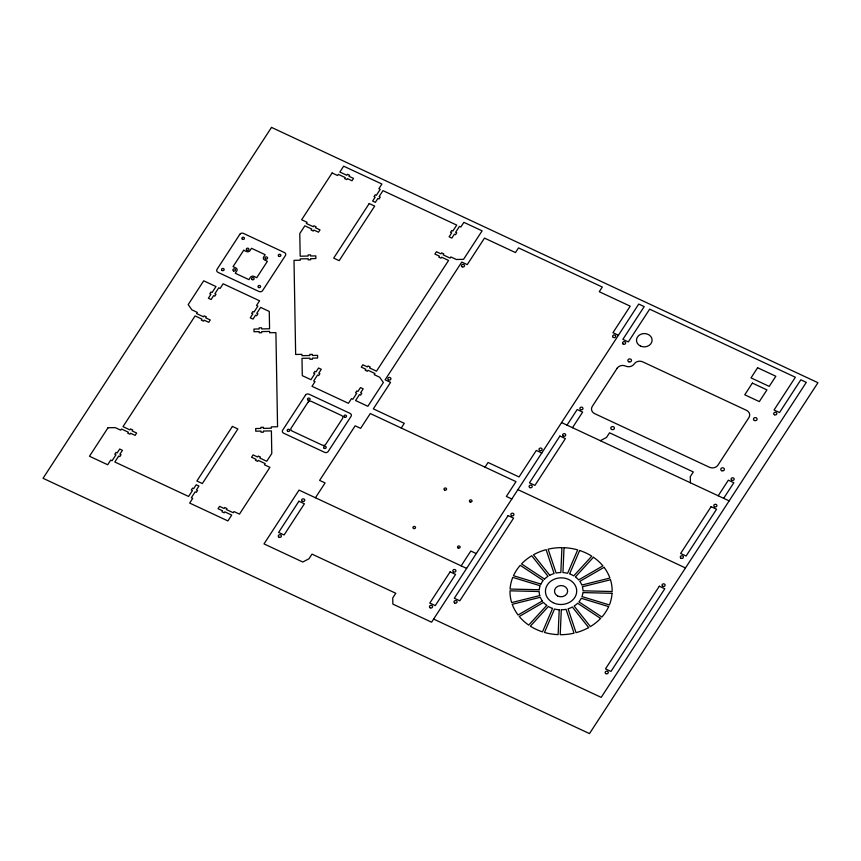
<?xml version="1.0" encoding="UTF-8"?>
<svg xmlns="http://www.w3.org/2000/svg" width="861" height="861" viewBox="0 0 861 861"><rect width="100%" height="100%" fill="white"/><g stroke="black" fill="none" stroke-linecap="round" stroke-linejoin="round"><path stroke-width="1.29" d="M315.438 497.755L325.092 482.946L319.625 480.395L355.162 425.808L360.63 428.358L370.273 413.549L515.987 481.633L506.343 496.442L511.811 498.993M401.237 428.014L404.283 423.332L373.319 408.867L390.582 382.359L385.115 379.798L461.776 262.056L467.243 264.618L484.495 238.099L515.47 252.564L518.516 247.893L602.302 287.036L599.256 291.718L630.22 306.182L612.957 332.69L618.424 335.252M485.023 467.157L488.069 462.486L519.032 476.951L536.295 450.443L541.763 452.994M461.162 565.838L470.806 551.029L476.273 553.58M567.022 425.13L577.182 409.535L582.639 412.096L572.49 427.691M718.203 495.775L728.363 480.18L733.83 482.73L723.67 498.325M600.3 440.681L606.499 437.474L609.545 432.803L693.331 471.946L690.285 476.628L690.393 482.773M561.566 422.579L729.138 500.876M517.902 489.64L685.474 567.937M466.619 568.4L299.047 490.103L264.015 543.904L302.76 562.007L308.959 558.8L312.005 554.118L395.791 593.272L392.745 597.943L392.853 604.099L431.598 622.202L638.733 304.062L644.189 306.613L622.869 339.363L628.336 341.914L649.657 309.164L795.37 377.247L774.05 409.997L779.517 412.548L800.838 379.798L806.305 382.359L601.204 697.378L433.621 619.081M559.22 609.771L558.122 634.643A51.1 43.524 -1.6 0 1 544.464 632.458L554.527 609.018A21.902 18.651 -1.6 0 0 559.22 609.771M561.932 547.639L560.845 572.522A21.902 18.651 -1.6 0 0 556.098 573.039L548.113 549.167A51.1 43.524 -1.6 0 1 561.932 547.639M561.297 609.825L560.21 634.697A51.1 43.524 -1.6 0 0 574.029 633.169L566.054 609.297A21.902 18.651 -1.6 0 1 561.297 609.825M564.02 547.693L562.933 572.565A21.902 18.651 -1.6 0 1 567.625 573.318L577.677 549.878A51.1 43.524 -1.6 0 0 564.02 547.693M552.568 608.426L542.505 631.866A51.1 43.524 -1.6 0 1 530.344 626.184L548.382 606.467A21.902 18.651 -1.6 0 0 552.568 608.426M579.636 550.48L569.584 573.921A21.902 18.651 -1.6 0 1 573.76 575.869L591.798 556.163A51.1 43.524 -1.6 0 0 579.636 550.48M271.506 127.396L43.05 478.285L589.494 733.604L817.95 382.714L271.506 127.396M108.023 427.756L89.469 456.244L107.69 464.757L110.735 460.086L112.102 460.721L115.955 454.791L114.814 454.264L116.031 452.391L117.171 452.918L119.711 449.022L122.445 450.303L119.905 454.199L121.046 454.726L119.83 456.599L118.689 456.072L114.825 461.991L188.602 496.463L192.455 490.533L191.314 490.006L192.541 488.133L193.671 488.661L196.211 484.765L198.945 486.045L196.405 489.941L197.546 490.469L196.33 492.341L195.189 491.814L191.336 497.744L192.703 498.379L189.657 503.061L227.907 520.927L231.706 515.082L224.786 511.843L224.151 512.822L221.966 511.8L222.601 510.821L218.048 508.7L219.577 506.354L224.129 508.485L224.764 507.506L226.949 508.528L226.314 509.508L233.234 512.736L233.998 511.574L239.455 514.125L269.923 467.34L264.456 464.789L265.22 463.616L258.3 460.377L257.665 461.356L255.48 460.334L256.104 459.365L251.552 457.234L253.08 454.899L257.633 457.019L258.268 456.05L260.452 457.073L259.818 458.041L266.738 461.281L271.785 453.532L271.387 430.887L263.455 431.049L263.477 432.157L260.98 432.211L260.958 431.092L255.749 431.2L255.695 428.541L260.915 428.434L260.894 427.325L263.391 427.271L263.412 428.38L271.333 428.218L271.312 426.884L277.565 426.755L275.907 332.626L269.644 332.755L269.622 331.42L261.701 331.582L261.722 332.69L259.215 332.744L259.204 331.636L253.984 331.743L253.941 329.074L259.15 328.967L259.129 327.858L261.636 327.815L261.658 328.924L269.579 328.762L269.267 311.445L260.625 307.399L256.761 313.329L257.902 313.856L256.686 315.729L255.545 315.201L253.005 319.097L250.271 317.817L252.811 313.921L251.67 313.382L252.886 311.521L254.027 312.048L257.891 306.118L256.524 305.483L259.57 300.801L223.139 283.786L220.093 288.467L218.726 287.822L214.863 293.752L216.003 294.279L214.787 296.152L213.646 295.624L211.106 299.52L208.384 298.24L210.913 294.344L209.783 293.816L210.999 291.944L212.14 292.471L215.993 286.552L203.702 280.804L188.193 304.611L191.906 309.863L197.363 312.425L196.609 313.587L203.53 316.826L204.165 315.847L206.349 316.87L205.714 317.849L210.267 319.969L208.739 322.315L204.186 320.184L203.551 321.164L201.366 320.141L202.001 319.162L195.081 315.933L122.994 426.658L129.914 429.887L130.549 428.918L132.734 429.94L132.099 430.909L136.651 433.04L135.134 435.375L130.571 433.255L129.936 434.224L127.751 433.201L128.386 432.233L121.466 428.993L120.701 430.166L115.245 427.616L108.023 427.756M239.875 234.267L217.026 269.353A2.605 2.217 -1.6 0 0 218.037 272.367L259.021 291.513A2.605 2.217 -1.6 0 0 262.562 290.631L285.411 255.545A2.605 2.217 -1.6 0 0 284.399 252.531L243.415 233.385A2.605 2.217 -1.6 0 0 239.875 234.267M243.717 250.25L233.062 266.63L235.785 267.9A2.605 2.217 -1.6 0 1 236.797 270.914L235.279 273.26L248.937 279.642L250.454 277.296A2.605 2.217 -1.6 0 1 254.006 276.413L256.739 277.694L267.394 261.313L264.661 260.033A2.605 2.217 -1.6 0 1 263.66 257.019L265.177 254.684L251.52 248.302L249.991 250.637A2.605 2.217 -1.6 0 1 246.45 251.53L243.717 250.25M332.109 172.975L301.641 219.759L307.108 222.31L306.344 223.483L313.264 226.712L313.899 225.743L316.084 226.766L315.46 227.734L320.012 229.865L318.484 232.201L313.931 230.081L313.296 231.049L311.112 230.027L311.747 229.058L304.826 225.819L299.779 233.568L300.177 256.212L308.109 256.051L308.087 254.942L310.584 254.888L310.606 255.997L315.815 255.9L315.869 258.558L310.649 258.666L310.67 259.774L308.173 259.828L308.152 258.72L300.231 258.881L300.252 260.216L293.999 260.345L295.657 354.474L301.92 354.345L301.942 355.679L309.863 355.518L309.842 354.409L312.349 354.355L312.36 355.464L317.58 355.356L317.623 358.025L312.414 358.122L312.435 359.241L309.928 359.285L309.906 358.176L301.985 358.337L302.297 375.654L310.939 379.701L314.803 373.771L313.662 373.243L314.878 371.371L316.019 371.898L318.559 368.002L321.293 369.283L318.753 373.179L319.894 373.706L318.678 375.579L317.537 375.052L313.673 380.982L315.04 381.617L311.994 386.298L348.425 403.314L351.471 398.632L352.838 399.278L356.702 393.348L355.561 392.82L356.777 390.948L357.918 391.475L360.458 387.579L363.181 388.86L360.651 392.756L361.781 393.283L360.565 395.156L359.424 394.629L355.571 400.548L367.862 406.295L383.371 382.488L379.658 377.226L374.201 374.675L374.955 373.513L368.034 370.273L367.399 371.252L365.215 370.23L365.85 369.251L361.297 367.13L362.825 364.784L367.378 366.915L368.013 365.936L370.198 366.958L369.563 367.938L376.483 371.166L448.57 260.442L441.65 257.213L441.015 258.182L438.83 257.159L439.465 256.191L434.913 254.06L436.43 251.724L440.993 253.844L441.628 252.876L443.813 253.898L443.178 254.867L450.099 258.106L450.863 256.933L456.319 259.484L463.541 259.344L482.095 230.845L463.875 222.342L460.829 227.013L459.462 226.378L455.609 232.309L456.75 232.836L455.534 234.709L454.393 234.181L451.853 238.077L449.119 236.797L451.659 232.9L450.518 232.373L451.734 230.5L452.875 231.028L456.739 225.108L382.962 190.636L379.109 196.566L380.25 197.094L379.023 198.966L377.893 198.439L375.353 202.335L372.619 201.054L375.159 197.158L374.018 196.631L375.235 194.758L376.375 195.286L380.228 189.355L378.862 188.72L381.918 184.039L343.657 166.173L339.858 172.017L346.779 175.257L347.413 174.277L349.598 175.3L348.963 176.279L353.516 178.399L351.988 180.745L347.435 178.614L346.8 179.594L344.615 178.571L345.25 177.592L338.33 174.363L337.566 175.526L332.109 172.975M369.218 203.54L333.681 258.117L339.148 260.668L374.686 206.091L369.218 203.54M232.416 426.421L196.878 481.008L202.346 483.559L237.884 428.982L232.416 426.421M305.504 395.102L282.656 430.188A2.605 2.217 -1.6 0 0 283.667 433.201L324.651 452.348A2.605 2.217 -1.6 0 0 328.192 451.465L351.04 416.38A2.605 2.217 -1.6 0 0 350.029 413.366L309.045 394.209A2.605 2.217 -1.6 0 0 305.504 395.102M307.915 402.335L291.169 428.057A2.605 2.217 -1.6 0 0 292.17 431.07L322.229 445.115A2.605 2.217 -1.6 0 0 325.77 444.233L342.527 418.5A2.605 2.217 -1.6 0 0 341.516 415.486L311.467 401.441A2.605 2.217 -1.6 0 0 307.915 402.335M298.928 501.231L278.62 532.421L284.087 534.972L304.396 503.782L298.928 501.231M450.109 571.865L429.8 603.055L435.268 605.606L455.577 574.416L450.109 571.865M508.13 515.588L454.317 598.244L459.785 600.795L513.597 518.139L508.13 515.588M559.919 436.053L529.461 482.838L534.918 485.389L565.386 438.604L559.919 436.053M617.154 368.217L592.271 406.424A6.253 5.327 -1.6 0 0 594.693 413.657L709.442 467.265A6.253 5.327 -1.6 0 0 717.956 465.144L748.919 417.574A6.253 5.327 -1.6 0 0 746.509 410.353L642.683 361.835A6.253 5.327 -1.6 0 0 634.17 363.966A6.253 5.327 -1.6 0 1 625.656 366.086A6.253 5.327 -1.6 0 0 617.154 368.217M757.615 367.744L751.018 377.882L769.228 386.385L775.836 376.257L757.615 367.744M752.374 383.091L744.765 394.79L759.327 401.592L766.947 389.893L752.374 383.091M659.322 586.223L605.498 668.879L610.966 671.429L664.778 588.773L659.322 586.223M711.1 506.688L680.642 553.472L686.099 556.023L716.567 509.238L711.1 506.688M546.746 605.391L528.708 625.097A51.1 43.524 -1.6 0 1 519.237 616.476L543.495 602.42A21.902 18.651 -1.6 0 0 546.746 605.391M593.433 557.239L575.396 576.956A21.902 18.651 -1.6 0 1 578.657 579.916L602.904 565.86A51.1 43.524 -1.6 0 0 593.433 557.239M542.333 600.956L518.074 615.012A51.1 43.524 -1.6 0 1 512.22 604.293L540.321 597.276A21.902 18.651 -1.6 0 0 542.333 600.956M604.067 567.334L579.819 581.379A21.902 18.651 -1.6 0 1 581.832 585.06L609.922 578.043A51.1 43.524 -1.6 0 0 604.067 567.334M539.75 595.575L511.649 602.592A51.1 43.524 -1.6 0 1 509.992 590.829L539.18 591.529A21.902 18.651 -1.6 0 0 539.75 595.575M610.492 579.754L582.402 586.772A21.902 18.651 -1.6 0 1 582.972 590.807L612.16 591.518A51.1 43.524 -1.6 0 0 610.492 579.754M539.255 589.753L510.067 589.053A51.1 43.524 -1.6 0 1 512.758 577.397L540.181 585.749A21.902 18.651 -1.6 0 0 539.255 589.753M612.074 593.294L582.886 592.583A21.902 18.651 -1.6 0 1 581.971 596.587L609.394 604.949A51.1 43.524 -1.6 0 0 612.074 593.294M540.902 584.07L513.479 575.718A51.1 43.524 -1.6 0 1 520.248 565.311L543.226 580.497A21.902 18.651 -1.6 0 0 540.902 584.07M608.673 606.618L581.25 598.266A21.902 18.651 -1.6 0 1 578.915 601.839L601.893 617.036A51.1 43.524 -1.6 0 0 608.673 606.618M544.518 579.087L521.54 563.901A51.1 43.524 -1.6 0 1 531.743 555.754L548.016 576.289A21.902 18.651 -1.6 0 0 544.518 579.087M600.601 618.435L577.634 603.249A21.902 18.651 -1.6 0 1 574.126 606.047L590.398 626.582A51.1 43.524 -1.6 0 0 600.601 618.435M549.748 575.288L533.476 554.753A51.1 43.524 -1.6 0 1 546.111 549.662L554.097 573.544A21.902 18.651 -1.6 0 0 549.748 575.288M588.666 627.583L572.393 607.048A21.902 18.651 -1.6 0 1 568.056 608.792L576.041 632.674A51.1 43.524 -1.6 0 0 588.666 627.583M563.352 436.129A1.561 1.335 -1.6 0 0 565.731 435.02A1.561 1.335 -1.6 0 0 563.438 433.815A1.561 1.335 -1.6 0 0 563.352 436.129M714.533 506.763A1.561 1.335 -1.6 0 0 716.922 505.655A1.561 1.335 -1.6 0 0 714.619 504.46A1.561 1.335 -1.6 0 0 714.533 506.763M681.019 558.229A1.561 1.335 -1.6 0 0 683.408 557.121A1.561 1.335 -1.6 0 0 681.105 555.915A1.561 1.335 -1.6 0 0 681.019 558.229M529.838 487.595A1.561 1.335 -1.6 0 0 532.227 486.487A1.561 1.335 -1.6 0 0 529.924 485.281A1.561 1.335 -1.6 0 0 529.838 487.595M552.837 602.56A15.638 13.324 -1.6 0 0 576.709 591.464A15.638 13.324 -1.6 0 0 553.677 579.485A15.638 13.324 -1.6 0 0 552.837 602.56M662.744 586.298A1.561 1.335 -1.6 0 0 665.133 585.189A1.561 1.335 -1.6 0 0 662.83 583.995A1.561 1.335 -1.6 0 0 662.744 586.298M605.886 673.636A1.561 1.335 -1.6 0 0 608.275 672.527A1.561 1.335 -1.6 0 0 605.972 671.322A1.561 1.335 -1.6 0 0 605.886 673.636M511.563 515.664A1.561 1.335 -1.6 0 0 513.952 514.555A1.561 1.335 -1.6 0 0 511.649 513.36A1.561 1.335 -1.6 0 0 511.563 515.664M454.705 602.991A1.561 1.335 -1.6 0 0 457.094 601.882A1.561 1.335 -1.6 0 0 454.791 600.687A1.561 1.335 -1.6 0 0 454.705 602.991M613.344 337.447A1.561 1.335 -1.6 0 0 615.733 336.339A1.561 1.335 -1.6 0 0 613.43 335.144A1.561 1.335 -1.6 0 0 613.344 337.447M462.163 266.813A1.561 1.335 -1.6 0 0 464.542 265.705A1.561 1.335 -1.6 0 0 462.249 264.51A1.561 1.335 -1.6 0 0 462.163 266.813M539.729 450.518A1.561 1.335 -1.6 0 0 542.118 449.41A1.561 1.335 -1.6 0 0 539.815 448.204A1.561 1.335 -1.6 0 0 539.729 450.518M388.548 379.884A1.561 1.335 -1.6 0 0 390.937 378.765A1.561 1.335 -1.6 0 0 388.634 377.57A1.561 1.335 -1.6 0 0 388.548 379.884M444.642 490.06A1.302 1.109 -1.6 0 0 446.59 489.08A1.302 1.109 -1.6 0 0 444.631 488.133A1.302 1.109 -1.6 0 0 444.642 490.06M470.084 501.952A1.302 1.109 -1.6 0 0 472.032 500.962A1.302 1.109 -1.6 0 0 470.074 500.026A1.302 1.109 -1.6 0 0 470.084 501.952M458.17 548.048A1.302 1.109 -1.6 0 0 460.129 547.058A1.302 1.109 -1.6 0 0 458.17 546.122A1.302 1.109 -1.6 0 0 458.17 548.048M413.581 528.503A1.302 1.109 -1.6 0 0 415.529 527.513A1.302 1.109 -1.6 0 0 413.571 526.577A1.302 1.109 -1.6 0 0 413.581 528.503M302.362 501.306A1.561 1.335 -1.6 0 0 304.751 500.198A1.561 1.335 -1.6 0 0 302.448 499.003A1.561 1.335 -1.6 0 0 302.362 501.306M453.543 571.941A1.561 1.335 -1.6 0 0 455.932 570.832A1.561 1.335 -1.6 0 0 453.629 569.638A1.561 1.335 -1.6 0 0 453.543 571.941M430.188 607.812A1.561 1.335 -1.6 0 0 432.577 606.704A1.561 1.335 -1.6 0 0 430.274 605.509A1.561 1.335 -1.6 0 0 430.188 607.812M279.007 537.178A1.561 1.335 -1.6 0 0 281.396 536.069A1.561 1.335 -1.6 0 0 279.093 534.864A1.561 1.335 -1.6 0 0 279.007 537.178M258.634 287.52A1.302 1.109 -1.6 0 0 260.582 286.541A1.302 1.109 -1.6 0 0 258.623 285.604A1.302 1.109 -1.6 0 0 258.634 287.52M252.187 279.631A1.302 1.109 -1.6 0 0 254.135 278.652A1.302 1.109 -1.6 0 0 252.176 277.705A1.302 1.109 -1.6 0 0 252.187 279.631M265.64 258.967A1.302 1.109 -1.6 0 0 267.588 257.988A1.302 1.109 -1.6 0 0 265.629 257.041A1.302 1.109 -1.6 0 0 265.64 258.967M242.511 239.315A1.302 1.109 -1.6 0 0 244.459 238.336A1.302 1.109 -1.6 0 0 242.501 237.388A1.302 1.109 -1.6 0 0 242.511 239.315M278.942 256.33A1.302 1.109 -1.6 0 0 280.89 255.351A1.302 1.109 -1.6 0 0 278.932 254.415A1.302 1.109 -1.6 0 0 278.942 256.33M233.514 270.914A1.302 1.109 -1.6 0 0 235.473 269.923A1.302 1.109 -1.6 0 0 233.514 268.987A1.302 1.109 -1.6 0 0 233.514 270.914M246.967 250.25A1.302 1.109 -1.6 0 0 248.926 249.259A1.302 1.109 -1.6 0 0 246.967 248.323A1.302 1.109 -1.6 0 0 246.967 250.25M222.203 270.505A1.302 1.109 -1.6 0 0 224.151 269.525A1.302 1.109 -1.6 0 0 222.192 268.578A1.302 1.109 -1.6 0 0 222.203 270.505M324.263 448.355A1.302 1.109 -1.6 0 0 326.211 447.376A1.302 1.109 -1.6 0 0 324.253 446.428A1.302 1.109 -1.6 0 0 324.263 448.355M344.561 417.165A1.302 1.109 -1.6 0 0 346.52 416.186A1.302 1.109 -1.6 0 0 344.561 415.239A1.302 1.109 -1.6 0 0 344.561 417.165M287.832 431.329A1.302 1.109 -1.6 0 0 289.78 430.349A1.302 1.109 -1.6 0 0 287.822 429.413A1.302 1.109 -1.6 0 0 287.832 431.329M308.141 400.139A1.302 1.109 -1.6 0 0 310.089 399.16A1.302 1.109 -1.6 0 0 308.13 398.223A1.302 1.109 -1.6 0 0 308.141 400.139M731.796 480.255A1.561 1.335 -1.6 0 0 734.175 479.146A1.561 1.335 -1.6 0 0 731.882 477.941A1.561 1.335 -1.6 0 0 731.796 480.255M774.437 414.754A1.561 1.335 -1.6 0 0 776.826 413.646A1.561 1.335 -1.6 0 0 774.523 412.441A1.561 1.335 -1.6 0 0 774.437 414.754M580.605 409.621A1.561 1.335 -1.6 0 0 582.994 408.501A1.561 1.335 -1.6 0 0 580.691 407.307A1.561 1.335 -1.6 0 0 580.605 409.621M623.256 344.12A1.561 1.335 -1.6 0 0 625.646 343.012A1.561 1.335 -1.6 0 0 623.342 341.806A1.561 1.335 -1.6 0 0 623.256 344.12M628.788 361.803A1.83 1.55 -1.6 0 0 631.511 360.425A1.83 1.55 -1.6 0 0 628.778 359.112A1.83 1.55 -1.6 0 0 628.788 361.803M640.401 346.025A7.824 6.662 -1.6 0 0 652.111 340.138A7.824 6.662 -1.6 0 0 640.358 334.488A7.824 6.662 -1.6 0 0 640.401 346.025M611.687 429.478A1.83 1.55 -1.6 0 0 614.42 428.1A1.83 1.55 -1.6 0 0 611.676 426.787A1.83 1.55 -1.6 0 0 611.687 429.478M754.376 420.48A1.83 1.55 -1.6 0 0 757.11 419.103A1.83 1.55 -1.6 0 0 754.365 417.789A1.83 1.55 -1.6 0 0 754.376 420.48M721.679 470.698A1.83 1.55 -1.6 0 0 724.413 469.32A1.83 1.55 -1.6 0 0 721.669 468.007A1.83 1.55 -1.6 0 0 721.679 470.698M557.519 595.93A6.597 5.618 -1.6 0 0 567.657 591.367A6.597 5.618 -1.6 0 0 558.036 586.201A6.597 5.618 -1.6 0 0 557.519 595.93"/></g></svg>
